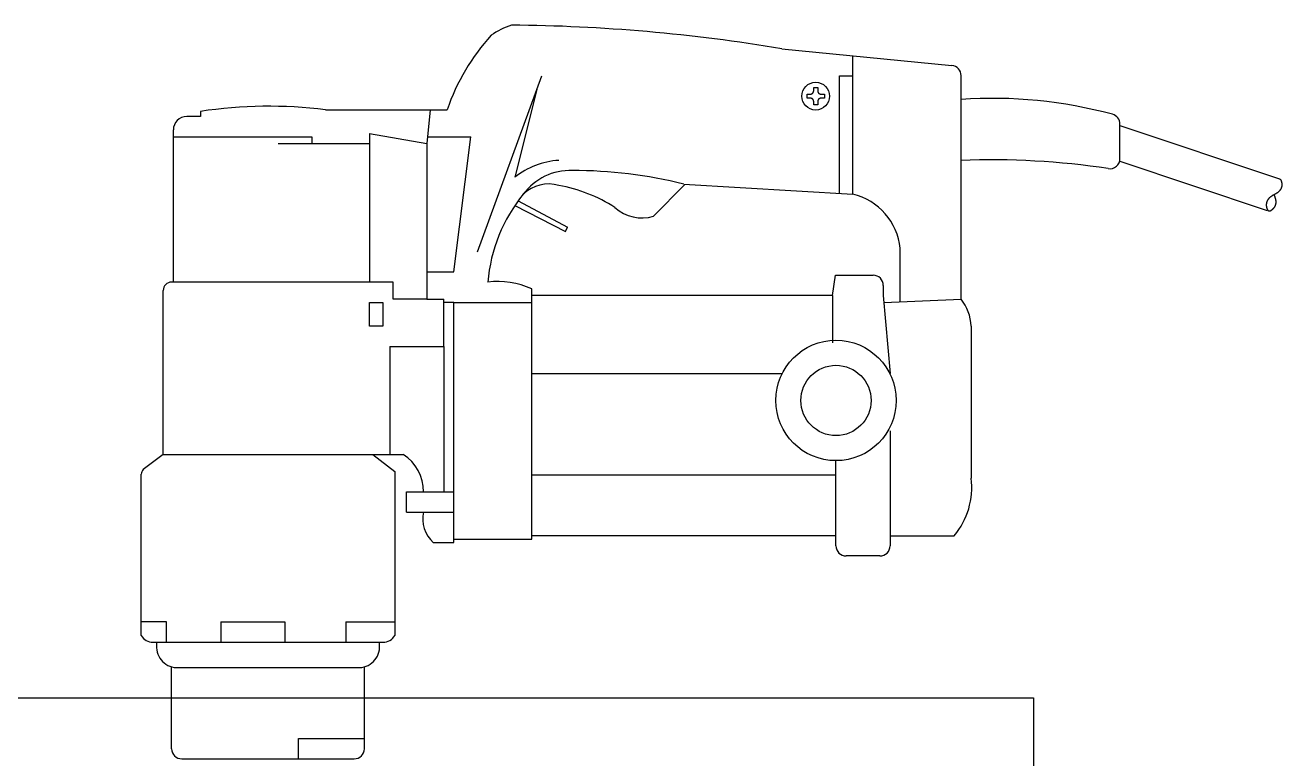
# Model space of a CAD drawing. Header units: millimetres. Extents: x -2880 to 3894, y -2977 to 4857.
# Drawn here: x -2092.6 to -1720.9, y 2201.2 to 2418.2 of the extents above; entities that cross this region are included whole.
import ezdxf

# ---------------------------------------------------------------- set-up
doc = ezdxf.new("R2010")
doc.units = ezdxf.units.MM
doc.header["$MEASUREMENT"] = 0
doc.layers.add('_1-0_', color=7, linetype='Continuous')
doc.layers.add('gauge', color=1, linetype='Continuous')

msp = doc.modelspace()

# ---------------------------------------------------------------- linework, layer by layer
at = {"layer": '_1-0_', "color": 3, "linetype": 'Continuous'}
for p, q in [((-1868.761, 2411.181), (-1818.468, 2406.234)), ((-1847.761, 2368.181), (-1847.761, 2409.116)), ((-1958.761, 2351.181), (-1939.761, 2403.181)), ((-1851.761, 2368.421), (-1851.761, 2403.181)), ((-1851.761, 2403.181), (-1847.761, 2403.181)), ((-1815.761, 2337.181), (-1815.761, 2403.249)), ((-1941.223, 2399.181), (-1947.761, 2373.181)), ((-1861.324, 2396.581), (-1861.324, 2397.781)), ((-1861.324, 2397.781), (-1860.343, 2397.781)), ((-1860.343, 2397.781), (-1860.319, 2397.782)), ((-1860.319, 2397.782), (-1860.295, 2397.782)), ((-1860.295, 2397.782), (-1860.271, 2397.784)), ((-1860.271, 2397.784), (-1860.247, 2397.786)), ((-1860.247, 2397.786), (-1860.223, 2397.789)), ((-1860.223, 2397.789), (-1860.199, 2397.792)), ((-1860.199, 2397.792), (-1860.175, 2397.796)), ((-1860.175, 2397.796), (-1860.151, 2397.8)), ((-1860.151, 2397.8), (-1860.128, 2397.805)), ((-1860.128, 2397.805), (-1860.104, 2397.811)), ((-1860.104, 2397.811), (-1860.081, 2397.817)), ((-1860.081, 2397.817), (-1860.058, 2397.823)), ((-1860.058, 2397.823), (-1860.035, 2397.831)), ((-1860.035, 2397.831), (-1860.012, 2397.839)), ((-1860.012, 2397.839), (-1859.99, 2397.847)), ((-1859.99, 2397.847), (-1859.967, 2397.856)), ((-1859.967, 2397.856), (-1859.945, 2397.865)), ((-1859.945, 2397.865), (-1859.923, 2397.875)), ((-1859.923, 2397.875), (-1859.902, 2397.886)), ((-1859.902, 2397.886), (-1859.88, 2397.897)), ((-1859.88, 2397.897), (-1859.859, 2397.909)), ((-1859.859, 2397.909), (-1859.838, 2397.921)), ((-1859.838, 2397.921), (-1859.818, 2397.933)), ((-1859.818, 2397.933), (-1859.798, 2397.947)), ((-1859.798, 2397.947), (-1859.778, 2397.96)), ((-1859.778, 2397.96), (-1859.758, 2397.974)), ((-1859.758, 2397.974), (-1859.739, 2397.989)), ((-1859.739, 2397.989), (-1859.72, 2398.004)), ((-1859.72, 2398.004), (-1859.702, 2398.019)), ((-1859.702, 2398.019), (-1859.684, 2398.035)), ((-1859.684, 2398.035), (-1859.666, 2398.052)), ((-1859.666, 2398.052), (-1859.649, 2398.069)), ((-1859.649, 2398.069), (-1859.632, 2398.086)), ((-1859.632, 2398.086), (-1859.616, 2398.103)), ((-1859.616, 2398.103), (-1859.6, 2398.122)), ((-1859.6, 2398.122), (-1859.584, 2398.14)), ((-1859.584, 2398.14), (-1859.569, 2398.159)), ((-1859.569, 2398.159), (-1859.554, 2398.178)), ((-1859.554, 2398.178), (-1859.54, 2398.197)), ((-1859.54, 2398.197), (-1859.527, 2398.217)), ((-1859.527, 2398.217), (-1859.514, 2398.237)), ((-1859.514, 2398.237), (-1859.501, 2398.258)), ((-1859.501, 2398.258), (-1859.489, 2398.279)), ((-1859.489, 2398.279), (-1859.477, 2398.3)), ((-1859.477, 2398.3), (-1859.466, 2398.321)), ((-1859.466, 2398.321), (-1859.456, 2398.343)), ((-1859.456, 2398.343), (-1859.445, 2398.365)), ((-1859.445, 2398.365), (-1859.436, 2398.387)), ((-1859.436, 2398.387), (-1859.427, 2398.409)), ((-1859.427, 2398.409), (-1859.419, 2398.432)), ((-1859.419, 2398.432), (-1859.411, 2398.455)), ((-1859.411, 2398.455), (-1859.404, 2398.478)), ((-1859.404, 2398.478), (-1859.397, 2398.501)), ((-1859.397, 2398.501), (-1859.391, 2398.524)), ((-1859.391, 2398.524), (-1859.385, 2398.547)), ((-1859.385, 2398.547), (-1859.38, 2398.571)), ((-1859.38, 2398.571), (-1859.376, 2398.595)), ((-1859.376, 2398.595), (-1859.372, 2398.618)), ((-1859.372, 2398.618), (-1859.369, 2398.642)), ((-1859.369, 2398.642), (-1859.366, 2398.666)), ((-1859.366, 2398.666), (-1859.364, 2398.69)), ((-1859.364, 2398.69), (-1859.362, 2398.714)), ((-1859.362, 2398.738), (-1859.361, 2398.763)), ((-1859.362, 2398.714), (-1859.362, 2398.738)), ((-1859.361, 2398.763), (-1859.361, 2399.744)), ((-1859.361, 2399.744), (-1858.161, 2399.744)), ((-1858.161, 2399.744), (-1858.161, 2398.763)), ((-1858.161, 2398.763), (-1858.161, 2398.738)), ((-1858.161, 2398.738), (-1858.16, 2398.714)), ((-1858.16, 2398.714), (-1858.159, 2398.69)), ((-1858.159, 2398.69), (-1858.157, 2398.666)), ((-1858.157, 2398.666), (-1858.154, 2398.642)), ((-1858.154, 2398.642), (-1858.151, 2398.618)), ((-1858.151, 2398.618), (-1858.147, 2398.595)), ((-1858.147, 2398.595), (-1858.142, 2398.571)), ((-1858.142, 2398.571), (-1858.137, 2398.547)), ((-1858.137, 2398.547), (-1858.132, 2398.524)), ((-1858.132, 2398.524), (-1858.126, 2398.501)), ((-1858.126, 2398.501), (-1858.119, 2398.478)), ((-1858.119, 2398.478), (-1858.112, 2398.455)), ((-1858.112, 2398.455), (-1858.104, 2398.432)), ((-1858.104, 2398.432), (-1858.096, 2398.409)), ((-1858.096, 2398.409), (-1858.087, 2398.387)), ((-1858.087, 2398.387), (-1858.077, 2398.365)), ((-1858.077, 2398.365), (-1858.067, 2398.343)), ((-1858.067, 2398.343), (-1858.057, 2398.321)), ((-1858.057, 2398.321), (-1858.045, 2398.3)), ((-1858.045, 2398.3), (-1858.034, 2398.279)), ((-1858.034, 2398.279), (-1858.022, 2398.258)), ((-1858.022, 2398.258), (-1858.009, 2398.237)), ((-1858.009, 2398.237), (-1857.996, 2398.217)), ((-1857.996, 2398.217), (-1857.982, 2398.197)), ((-1857.982, 2398.197), (-1857.968, 2398.178)), ((-1857.968, 2398.178), (-1857.954, 2398.159)), ((-1857.954, 2398.159), (-1857.939, 2398.14)), ((-1857.939, 2398.14), (-1857.923, 2398.121)), ((-1857.923, 2398.121), (-1857.907, 2398.103)), ((-1857.907, 2398.103), (-1857.891, 2398.086)), ((-1857.891, 2398.086), (-1857.874, 2398.069)), ((-1857.874, 2398.069), (-1857.857, 2398.052)), ((-1857.857, 2398.052), (-1857.839, 2398.035)), ((-1857.839, 2398.035), (-1857.821, 2398.019)), ((-1857.821, 2398.019), (-1857.802, 2398.004)), ((-1857.802, 2398.004), (-1857.784, 2397.989)), ((-1857.784, 2397.989), (-1857.765, 2397.974)), ((-1857.765, 2397.974), (-1857.745, 2397.96)), ((-1857.745, 2397.96), (-1857.725, 2397.947)), ((-1857.725, 2397.947), (-1857.705, 2397.933)), ((-1857.705, 2397.933), (-1857.684, 2397.921)), ((-1857.684, 2397.921), (-1857.664, 2397.909)), ((-1857.664, 2397.909), (-1857.642, 2397.897)), ((-1857.642, 2397.897), (-1857.621, 2397.886)), ((-1857.621, 2397.886), (-1857.599, 2397.875)), ((-1857.599, 2397.875), (-1857.578, 2397.865)), ((-1857.578, 2397.865), (-1857.555, 2397.856)), ((-1857.555, 2397.856), (-1857.533, 2397.847)), ((-1857.533, 2397.847), (-1857.51, 2397.839)), ((-1857.51, 2397.839), (-1857.488, 2397.831)), ((-1857.488, 2397.831), (-1857.465, 2397.823)), ((-1857.465, 2397.823), (-1857.442, 2397.817)), ((-1857.442, 2397.817), (-1857.418, 2397.811)), ((-1857.418, 2397.811), (-1857.395, 2397.805)), ((-1857.395, 2397.805), (-1857.371, 2397.8)), ((-1857.371, 2397.8), (-1857.348, 2397.796)), ((-1857.348, 2397.796), (-1857.324, 2397.792)), ((-1857.324, 2397.792), (-1857.3, 2397.789)), ((-1857.3, 2397.789), (-1857.276, 2397.786)), ((-1857.276, 2397.786), (-1857.252, 2397.784)), ((-1857.252, 2397.784), (-1857.228, 2397.782)), ((-1857.228, 2397.782), (-1857.204, 2397.782)), ((-1857.204, 2397.782), (-1857.18, 2397.781)), ((-1857.18, 2397.781), (-1856.199, 2397.781)), ((-1856.199, 2397.781), (-1856.199, 2396.581)), ((-1860.343, 2396.581), (-1861.324, 2396.581)), ((-1860.319, 2396.581), (-1860.343, 2396.581)), ((-1860.295, 2396.58), (-1860.319, 2396.581)), ((-1860.271, 2396.579), (-1860.295, 2396.58)), ((-1860.247, 2396.577), (-1860.271, 2396.579)), ((-1860.223, 2396.574), (-1860.247, 2396.577)), ((-1860.199, 2396.571), (-1860.223, 2396.574)), ((-1860.175, 2396.567), (-1860.199, 2396.571)), ((-1860.151, 2396.562), (-1860.175, 2396.567)), ((-1860.128, 2396.557), (-1860.151, 2396.562)), ((-1860.104, 2396.552), (-1860.128, 2396.557)), ((-1860.081, 2396.546), (-1860.104, 2396.552)), ((-1860.058, 2396.539), (-1860.081, 2396.546)), ((-1860.035, 2396.532), (-1860.058, 2396.539)), ((-1860.012, 2396.524), (-1860.035, 2396.532)), ((-1859.99, 2396.516), (-1860.012, 2396.524)), ((-1859.967, 2396.507), (-1859.99, 2396.516)), ((-1859.945, 2396.497), (-1859.967, 2396.507)), ((-1859.923, 2396.487), (-1859.945, 2396.497)), ((-1859.902, 2396.477), (-1859.923, 2396.487)), ((-1859.88, 2396.465), (-1859.902, 2396.477)), ((-1859.859, 2396.454), (-1859.88, 2396.465)), ((-1859.838, 2396.442), (-1859.859, 2396.454)), ((-1859.818, 2396.429), (-1859.838, 2396.442)), ((-1859.798, 2396.416), (-1859.818, 2396.429)), ((-1859.778, 2396.402), (-1859.798, 2396.416)), ((-1859.758, 2396.388), (-1859.778, 2396.402)), ((-1859.739, 2396.374), (-1859.758, 2396.388)), ((-1859.72, 2396.359), (-1859.739, 2396.374)), ((-1859.702, 2396.343), (-1859.72, 2396.359)), ((-1859.684, 2396.327), (-1859.702, 2396.343)), ((-1859.666, 2396.311), (-1859.684, 2396.327)), ((-1859.649, 2396.294), (-1859.666, 2396.311)), ((-1859.632, 2396.277), (-1859.649, 2396.294)), ((-1859.616, 2396.259), (-1859.632, 2396.277)), ((-1859.6, 2396.241), (-1859.616, 2396.259)), ((-1859.584, 2396.223), (-1859.6, 2396.241)), ((-1859.569, 2396.204), (-1859.584, 2396.223)), ((-1859.554, 2396.185), (-1859.569, 2396.204)), ((-1859.54, 2396.165), (-1859.554, 2396.185)), ((-1859.527, 2396.145), (-1859.54, 2396.165)), ((-1859.514, 2396.125), (-1859.527, 2396.145)), ((-1859.501, 2396.105), (-1859.514, 2396.125)), ((-1859.489, 2396.084), (-1859.501, 2396.105)), ((-1859.477, 2396.063), (-1859.489, 2396.084)), ((-1859.466, 2396.041), (-1859.477, 2396.063)), ((-1859.456, 2396.02), (-1859.466, 2396.041)), ((-1859.445, 2395.998), (-1859.456, 2396.02)), ((-1859.436, 2395.976), (-1859.445, 2395.998)), ((-1859.427, 2395.953), (-1859.436, 2395.976)), ((-1859.419, 2395.931), (-1859.427, 2395.953)), ((-1859.411, 2395.908), (-1859.419, 2395.931)), ((-1859.404, 2395.885), (-1859.411, 2395.908)), ((-1859.397, 2395.862), (-1859.404, 2395.885)), ((-1859.391, 2395.838), (-1859.397, 2395.862)), ((-1859.385, 2395.815), (-1859.391, 2395.838)), ((-1859.38, 2395.791), (-1859.385, 2395.815)), ((-1859.376, 2395.768), (-1859.38, 2395.791)), ((-1859.372, 2395.744), (-1859.376, 2395.768)), ((-1859.369, 2395.72), (-1859.372, 2395.744)), ((-1859.366, 2395.696), (-1859.369, 2395.72)), ((-1859.364, 2395.672), (-1859.366, 2395.696)), ((-1859.362, 2395.648), (-1859.364, 2395.672)), ((-1859.362, 2395.624), (-1859.362, 2395.648)), ((-1859.361, 2395.6), (-1859.362, 2395.624)), ((-1859.361, 2394.619), (-1859.361, 2395.6)), ((-1858.161, 2394.619), (-1859.361, 2394.619)), ((-1858.16, 2395.648), (-1858.161, 2395.624)), ((-1858.161, 2395.624), (-1858.161, 2395.6)), ((-1858.161, 2395.6), (-1858.161, 2394.619)), ((-1858.159, 2395.672), (-1858.16, 2395.648)), ((-1858.157, 2395.696), (-1858.159, 2395.672)), ((-1858.154, 2395.72), (-1858.157, 2395.696)), ((-1858.151, 2395.744), (-1858.154, 2395.72)), ((-1858.147, 2395.768), (-1858.151, 2395.744)), ((-1858.142, 2395.791), (-1858.147, 2395.768)), ((-1858.137, 2395.815), (-1858.142, 2395.791)), ((-1858.132, 2395.838), (-1858.137, 2395.815)), ((-1858.126, 2395.862), (-1858.132, 2395.838)), ((-1858.119, 2395.885), (-1858.126, 2395.862)), ((-1858.112, 2395.908), (-1858.119, 2395.885)), ((-1858.104, 2395.931), (-1858.112, 2395.908)), ((-1858.096, 2395.953), (-1858.104, 2395.931)), ((-1858.087, 2395.976), (-1858.096, 2395.953)), ((-1858.077, 2395.998), (-1858.087, 2395.976)), ((-1858.067, 2396.02), (-1858.077, 2395.998)), ((-1858.057, 2396.041), (-1858.067, 2396.02)), ((-1858.045, 2396.063), (-1858.057, 2396.041)), ((-1858.034, 2396.084), (-1858.045, 2396.063)), ((-1858.022, 2396.105), (-1858.034, 2396.084)), ((-1858.009, 2396.125), (-1858.022, 2396.105)), ((-1857.996, 2396.145), (-1858.009, 2396.125)), ((-1857.982, 2396.165), (-1857.996, 2396.145)), ((-1857.968, 2396.185), (-1857.982, 2396.165)), ((-1857.954, 2396.204), (-1857.968, 2396.185)), ((-1857.939, 2396.223), (-1857.954, 2396.204)), ((-1857.923, 2396.241), (-1857.939, 2396.223)), ((-1857.907, 2396.259), (-1857.923, 2396.241)), ((-1857.891, 2396.277), (-1857.907, 2396.259)), ((-1857.874, 2396.294), (-1857.891, 2396.277)), ((-1857.857, 2396.311), (-1857.874, 2396.294)), ((-1857.839, 2396.327), (-1857.857, 2396.311)), ((-1857.821, 2396.343), (-1857.839, 2396.327)), ((-1857.802, 2396.359), (-1857.821, 2396.343)), ((-1857.784, 2396.374), (-1857.802, 2396.359)), ((-1857.765, 2396.388), (-1857.784, 2396.374)), ((-1857.745, 2396.402), (-1857.765, 2396.388)), ((-1857.725, 2396.416), (-1857.745, 2396.402)), ((-1857.705, 2396.429), (-1857.725, 2396.416)), ((-1857.684, 2396.442), (-1857.705, 2396.429)), ((-1857.664, 2396.454), (-1857.684, 2396.442)), ((-1857.642, 2396.465), (-1857.664, 2396.454)), ((-1857.621, 2396.477), (-1857.642, 2396.465)), ((-1857.599, 2396.487), (-1857.621, 2396.477)), ((-1857.578, 2396.497), (-1857.599, 2396.487)), ((-1857.555, 2396.507), (-1857.578, 2396.497)), ((-1857.533, 2396.516), (-1857.555, 2396.507)), ((-1857.51, 2396.524), (-1857.533, 2396.516)), ((-1857.488, 2396.532), (-1857.51, 2396.524)), ((-1857.465, 2396.539), (-1857.488, 2396.532)), ((-1857.442, 2396.546), (-1857.465, 2396.539)), ((-1857.418, 2396.552), (-1857.442, 2396.546)), ((-1857.395, 2396.557), (-1857.418, 2396.552)), ((-1857.371, 2396.562), (-1857.395, 2396.557)), ((-1857.348, 2396.567), (-1857.371, 2396.562)), ((-1857.324, 2396.571), (-1857.348, 2396.567)), ((-1857.3, 2396.574), (-1857.324, 2396.571)), ((-1857.276, 2396.577), (-1857.3, 2396.574)), ((-1857.252, 2396.579), (-1857.276, 2396.577)), ((-1857.228, 2396.58), (-1857.252, 2396.579)), ((-1857.204, 2396.581), (-1857.228, 2396.58)), ((-1857.18, 2396.581), (-1857.204, 2396.581)), ((-1856.199, 2396.581), (-1857.18, 2396.581)), ((-2040.756, 2391.181), (-2044.761, 2391.181)), ((-2040.756, 2392.666), (-2040.756, 2391.181)), ((-2003.761, 2393.181), (-1972.761, 2393.181)), ((-1972.761, 2393.181), (-1973.761, 2383.181)), ((-1972.761, 2393.181), (-1967.761, 2393.181)), ((-2048.761, 2342.181), (-2048.761, 2387.181)), ((-1768.761, 2378.701), (-1768.761, 2388.909)), ((-1768.761, 2388.452), (-1721.599, 2372.731)), ((-2048.761, 2385.181), (-2007.761, 2385.181)), ((-2017.761, 2383.181), (-1990.761, 2383.181)), ((-2007.761, 2385.181), (-2007.761, 2383.181)), ((-1990.761, 2386.181), (-1990.761, 2342.181)), ((-1990.761, 2386.181), (-1973.761, 2383.181)), ((-1973.761, 2383.181), (-1973.761, 2337.181)), ((-1973.561, 2385.181), (-1960.761, 2385.181)), ((-1965.761, 2345.181), (-1960.761, 2385.181)), ((-1768.761, 2377.911), (-1725.255, 2363.409)), ((-1721.599, 2372.76), (-1721.584, 2372.755)), ((-1721.584, 2372.755), (-1721.568, 2372.749)), ((-1721.568, 2372.749), (-1721.553, 2372.743)), ((-1721.553, 2372.743), (-1721.539, 2372.736)), ((-1721.539, 2372.736), (-1721.524, 2372.729)), ((-1721.524, 2372.729), (-1721.509, 2372.721)), ((-1721.509, 2372.721), (-1721.495, 2372.713)), ((-1721.495, 2372.713), (-1721.481, 2372.705)), ((-1721.481, 2372.705), (-1721.466, 2372.696)), ((-1721.466, 2372.696), (-1721.452, 2372.686)), ((-1721.452, 2372.686), (-1721.439, 2372.676)), ((-1721.439, 2372.676), (-1721.425, 2372.666)), ((-1721.425, 2372.666), (-1721.411, 2372.655)), ((-1721.411, 2372.655), (-1721.398, 2372.644)), ((-1721.398, 2372.644), (-1721.385, 2372.632)), ((-1721.385, 2372.632), (-1721.372, 2372.62)), ((-1721.372, 2372.62), (-1721.359, 2372.608)), ((-1721.359, 2372.608), (-1721.346, 2372.595)), ((-1721.346, 2372.595), (-1721.333, 2372.581)), ((-1721.333, 2372.581), (-1721.321, 2372.567)), ((-1721.321, 2372.567), (-1721.308, 2372.553)), ((-1721.308, 2372.553), (-1721.296, 2372.538)), ((-1721.296, 2372.538), (-1721.284, 2372.523)), ((-1721.284, 2372.523), (-1721.272, 2372.507)), ((-1721.272, 2372.507), (-1721.26, 2372.491)), ((-1721.26, 2372.491), (-1721.249, 2372.475)), ((-1721.249, 2372.475), (-1721.237, 2372.458)), ((-1721.237, 2372.458), (-1721.226, 2372.44)), ((-1721.226, 2372.44), (-1721.215, 2372.422)), ((-1721.215, 2372.422), (-1721.204, 2372.404)), ((-1721.204, 2372.404), (-1721.193, 2372.385)), ((-1721.193, 2372.385), (-1721.182, 2372.366)), ((-1721.182, 2372.366), (-1721.172, 2372.346)), ((-1721.172, 2372.346), (-1721.161, 2372.326)), ((-1721.161, 2372.326), (-1721.151, 2372.305)), ((-1721.151, 2372.305), (-1721.141, 2372.284)), ((-1721.141, 2372.284), (-1721.131, 2372.262)), ((-1721.131, 2372.262), (-1721.121, 2372.24)), ((-1721.121, 2372.24), (-1721.112, 2372.218)), ((-1721.112, 2372.218), (-1721.102, 2372.195)), ((-1721.102, 2372.195), (-1721.093, 2372.172)), ((-1721.093, 2372.172), (-1721.084, 2372.148)), ((-1721.084, 2372.148), (-1721.075, 2372.124)), ((-1721.075, 2372.124), (-1721.066, 2372.099)), ((-1721.066, 2372.099), (-1721.057, 2372.074)), ((-1721.057, 2372.074), (-1721.048, 2372.048)), ((-1721.048, 2372.048), (-1721.04, 2372.022)), ((-1721.04, 2372.022), (-1721.032, 2371.996)), ((-1721.032, 2371.996), (-1721.023, 2371.969)), ((-1721.023, 2371.969), (-1721.015, 2371.942)), ((-1721.015, 2371.942), (-1721.008, 2371.914)), ((-1721.008, 2371.914), (-1721, 2371.885)), ((-1721, 2371.885), (-1720.992, 2371.857)), ((-1720.992, 2371.857), (-1720.985, 2371.827)), ((-1720.985, 2371.827), (-1720.978, 2371.798)), ((-1720.978, 2371.798), (-1720.971, 2371.768)), ((-1720.971, 2371.768), (-1720.964, 2371.737)), ((-1720.964, 2371.737), (-1720.957, 2371.706)), ((-1720.957, 2371.706), (-1720.95, 2371.675)), ((-1720.95, 2371.675), (-1720.944, 2371.643)), ((-1720.944, 2371.643), (-1720.937, 2371.611)), ((-1906.761, 2361.704), (-1897.523, 2370.943)), ((-1897.761, 2371.181), (-1847.761, 2368.181)), ((-1723.342, 2367.934), (-1723.42, 2367.891)), ((-1723.262, 2367.975), (-1723.342, 2367.934)), ((-1723.18, 2368.017), (-1723.262, 2367.975)), ((-1723.099, 2368.058), (-1723.18, 2368.017)), ((-1723.14, 2367.935), (-1723.18, 2368.017)), ((-1723.101, 2367.853), (-1723.14, 2367.935)), ((-1723.019, 2368.1), (-1723.099, 2368.058)), ((-1722.94, 2368.142), (-1723.019, 2368.1)), ((-1722.863, 2368.184), (-1722.94, 2368.142)), ((-1722.787, 2368.228), (-1722.863, 2368.184)), ((-1722.713, 2368.271), (-1722.787, 2368.228)), ((-1722.641, 2368.315), (-1722.713, 2368.271)), ((-1722.569, 2368.359), (-1722.641, 2368.315)), ((-1722.5, 2368.404), (-1722.569, 2368.359)), ((-1722.431, 2368.449), (-1722.5, 2368.404)), ((-1722.364, 2368.494), (-1722.431, 2368.449)), ((-1722.299, 2368.54), (-1722.364, 2368.494)), ((-1722.235, 2368.587), (-1722.299, 2368.54)), ((-1722.173, 2368.634), (-1722.235, 2368.587)), ((-1722.112, 2368.681), (-1722.173, 2368.634)), ((-1722.052, 2368.728), (-1722.112, 2368.681)), ((-1721.994, 2368.776), (-1722.052, 2368.728)), ((-1721.938, 2368.825), (-1721.994, 2368.776)), ((-1721.882, 2368.874), (-1721.938, 2368.825)), ((-1721.829, 2368.923), (-1721.882, 2368.874)), ((-1721.777, 2368.973), (-1721.829, 2368.923)), ((-1721.726, 2369.023), (-1721.777, 2368.973)), ((-1721.677, 2369.074), (-1721.726, 2369.023)), ((-1721.629, 2369.125), (-1721.677, 2369.074)), ((-1721.583, 2369.176), (-1721.629, 2369.125)), ((-1721.538, 2369.228), (-1721.583, 2369.176)), ((-1721.494, 2369.28), (-1721.538, 2369.228)), ((-1721.452, 2369.333), (-1721.494, 2369.28)), ((-1721.412, 2369.386), (-1721.452, 2369.333)), ((-1721.373, 2369.44), (-1721.412, 2369.386)), ((-1721.335, 2369.494), (-1721.373, 2369.44)), ((-1721.299, 2369.548), (-1721.335, 2369.494)), ((-1721.265, 2369.603), (-1721.299, 2369.548)), ((-1721.232, 2369.658), (-1721.265, 2369.603)), ((-1721.2, 2369.714), (-1721.232, 2369.658)), ((-1721.17, 2369.77), (-1721.2, 2369.714)), ((-1721.141, 2369.826), (-1721.17, 2369.77)), ((-1721.114, 2369.883), (-1721.141, 2369.826)), ((-1721.088, 2369.941), (-1721.114, 2369.883)), ((-1721.064, 2369.998), (-1721.088, 2369.941)), ((-1721.041, 2370.056), (-1721.064, 2369.998)), ((-1721.019, 2370.115), (-1721.041, 2370.056)), ((-1720.999, 2370.174), (-1721.019, 2370.115)), ((-1720.981, 2370.234), (-1720.999, 2370.174)), ((-1720.964, 2370.293), (-1720.981, 2370.234)), ((-1720.948, 2370.354), (-1720.964, 2370.293)), ((-1720.934, 2370.414), (-1720.948, 2370.354)), ((-1720.937, 2371.611), (-1720.931, 2371.578)), ((-1720.922, 2370.476), (-1720.934, 2370.414)), ((-1720.931, 2371.578), (-1720.925, 2371.545)), ((-1720.925, 2371.545), (-1720.919, 2371.511)), ((-1720.911, 2370.537), (-1720.922, 2370.476)), ((-1720.919, 2371.511), (-1720.908, 2371.443)), ((-1720.901, 2370.599), (-1720.911, 2370.537)), ((-1720.908, 2371.443), (-1720.899, 2371.376)), ((-1720.893, 2370.661), (-1720.901, 2370.599)), ((-1720.899, 2371.376), (-1720.891, 2371.309)), ((-1720.886, 2370.724), (-1720.893, 2370.661)), ((-1720.891, 2371.309), (-1720.885, 2371.242)), ((-1720.881, 2370.788), (-1720.886, 2370.724)), ((-1720.885, 2371.242), (-1720.88, 2371.176)), ((-1720.877, 2370.851), (-1720.881, 2370.788)), ((-1720.88, 2371.176), (-1720.876, 2371.11)), ((-1720.874, 2370.915), (-1720.877, 2370.851)), ((-1720.876, 2371.11), (-1720.874, 2371.045)), ((-1720.874, 2371.045), (-1720.874, 2370.98)), ((-1720.874, 2370.98), (-1720.874, 2370.915)), ((-1947.761, 2364.794), (-1932.761, 2357.181)), ((-1946.79, 2366.181), (-1932.131, 2358.423)), ((-1725.485, 2365.12), (-1725.486, 2365.056)), ((-1725.486, 2365.056), (-1725.485, 2364.991)), ((-1725.483, 2365.184), (-1725.485, 2365.12)), ((-1725.485, 2364.991), (-1725.483, 2364.926)), ((-1725.479, 2365.248), (-1725.483, 2365.184)), ((-1725.483, 2364.926), (-1725.48, 2364.86)), ((-1725.48, 2364.86), (-1725.475, 2364.794)), ((-1725.474, 2365.311), (-1725.479, 2365.248)), ((-1725.475, 2364.794), (-1725.468, 2364.728)), ((-1725.467, 2365.374), (-1725.474, 2365.311)), ((-1725.468, 2364.728), (-1725.46, 2364.661)), ((-1725.459, 2365.436), (-1725.467, 2365.374)), ((-1725.46, 2364.661), (-1725.451, 2364.593)), ((-1725.449, 2365.498), (-1725.459, 2365.436)), ((-1725.451, 2364.593), (-1725.44, 2364.526)), ((-1725.438, 2365.56), (-1725.449, 2365.498)), ((-1725.44, 2364.526), (-1725.428, 2364.458)), ((-1725.425, 2365.621), (-1725.438, 2365.56)), ((-1725.428, 2364.458), (-1725.416, 2364.393)), ((-1725.411, 2365.681), (-1725.425, 2365.621)), ((-1725.416, 2364.393), (-1725.403, 2364.33)), ((-1725.396, 2365.741), (-1725.411, 2365.681)), ((-1725.403, 2364.33), (-1725.389, 2364.268)), ((-1725.379, 2365.801), (-1725.396, 2365.741)), ((-1725.389, 2364.268), (-1725.375, 2364.208)), ((-1725.36, 2365.861), (-1725.379, 2365.801)), ((-1725.375, 2364.208), (-1725.36, 2364.15)), ((-1725.34, 2365.92), (-1725.36, 2365.861)), ((-1725.319, 2365.978), (-1725.34, 2365.92)), ((-1725.296, 2366.036), (-1725.319, 2365.978)), ((-1725.272, 2366.094), (-1725.296, 2366.036)), ((-1725.246, 2366.151), (-1725.272, 2366.094)), ((-1725.219, 2366.208), (-1725.246, 2366.151)), ((-1725.19, 2366.265), (-1725.219, 2366.208)), ((-1725.16, 2366.321), (-1725.19, 2366.265)), ((-1725.128, 2366.376), (-1725.16, 2366.321)), ((-1725.095, 2366.431), (-1725.128, 2366.376)), ((-1725.061, 2366.486), (-1725.095, 2366.431)), ((-1725.025, 2366.54), (-1725.061, 2366.486)), ((-1724.987, 2366.594), (-1725.025, 2366.54)), ((-1724.948, 2366.648), (-1724.987, 2366.594)), ((-1724.908, 2366.701), (-1724.948, 2366.648)), ((-1724.866, 2366.754), (-1724.908, 2366.701)), ((-1724.822, 2366.806), (-1724.866, 2366.754)), ((-1724.778, 2366.858), (-1724.822, 2366.806)), ((-1724.731, 2366.909), (-1724.778, 2366.858)), ((-1724.684, 2366.96), (-1724.731, 2366.909)), ((-1724.634, 2367.011), (-1724.684, 2366.96)), ((-1724.584, 2367.061), (-1724.634, 2367.011)), ((-1724.531, 2367.111), (-1724.584, 2367.061)), ((-1724.478, 2367.16), (-1724.531, 2367.111)), ((-1724.423, 2367.209), (-1724.478, 2367.16)), ((-1724.366, 2367.257), (-1724.423, 2367.209)), ((-1724.308, 2367.305), (-1724.366, 2367.257)), ((-1724.249, 2367.353), (-1724.308, 2367.305)), ((-1724.188, 2367.4), (-1724.249, 2367.353)), ((-1724.125, 2367.447), (-1724.188, 2367.4)), ((-1724.061, 2367.493), (-1724.125, 2367.447)), ((-1723.996, 2367.539), (-1724.061, 2367.493)), ((-1723.929, 2367.585), (-1723.996, 2367.539)), ((-1723.861, 2367.63), (-1723.929, 2367.585)), ((-1723.791, 2367.674), (-1723.861, 2367.63)), ((-1723.72, 2367.719), (-1723.791, 2367.674)), ((-1723.647, 2367.762), (-1723.72, 2367.719)), ((-1723.573, 2367.806), (-1723.647, 2367.762)), ((-1723.497, 2367.849), (-1723.573, 2367.806)), ((-1723.42, 2367.891), (-1723.497, 2367.849)), ((-1723.192, 2364.162), (-1723.151, 2364.213)), ((-1723.151, 2364.213), (-1723.112, 2364.265)), ((-1723.112, 2364.265), (-1723.074, 2364.317)), ((-1723.063, 2367.772), (-1723.101, 2367.853)), ((-1723.074, 2364.317), (-1723.037, 2364.369)), ((-1723.027, 2367.692), (-1723.063, 2367.772)), ((-1723.037, 2364.369), (-1723.002, 2364.422)), ((-1722.992, 2367.612), (-1723.027, 2367.692)), ((-1723.002, 2364.422), (-1722.969, 2364.476)), ((-1722.959, 2367.533), (-1722.992, 2367.612)), ((-1722.969, 2364.476), (-1722.936, 2364.53)), ((-1722.927, 2367.454), (-1722.959, 2367.533)), ((-1722.936, 2364.53), (-1722.906, 2364.585)), ((-1722.897, 2367.376), (-1722.927, 2367.454)), ((-1722.906, 2364.585), (-1722.876, 2364.64)), ((-1722.868, 2367.299), (-1722.897, 2367.376)), ((-1722.876, 2364.64), (-1722.848, 2364.696)), ((-1722.84, 2367.222), (-1722.868, 2367.299)), ((-1722.848, 2364.696), (-1722.822, 2364.753)), ((-1722.814, 2367.145), (-1722.84, 2367.222)), ((-1722.822, 2364.753), (-1722.796, 2364.81)), ((-1722.789, 2367.069), (-1722.814, 2367.145)), ((-1722.796, 2364.81), (-1722.773, 2364.867)), ((-1722.766, 2366.994), (-1722.789, 2367.069)), ((-1722.773, 2364.867), (-1722.75, 2364.925)), ((-1722.744, 2366.919), (-1722.766, 2366.994)), ((-1722.75, 2364.925), (-1722.73, 2364.984)), ((-1722.724, 2366.845), (-1722.744, 2366.919)), ((-1722.73, 2364.984), (-1722.71, 2365.043)), ((-1722.705, 2366.771), (-1722.724, 2366.845)), ((-1722.71, 2365.043), (-1722.692, 2365.102)), ((-1722.687, 2366.697), (-1722.705, 2366.771)), ((-1722.692, 2365.102), (-1722.676, 2365.163)), ((-1722.671, 2366.625), (-1722.687, 2366.697)), ((-1722.676, 2365.163), (-1722.66, 2365.223)), ((-1722.656, 2366.553), (-1722.671, 2366.625)), ((-1722.66, 2365.223), (-1722.647, 2365.285)), ((-1722.643, 2366.481), (-1722.656, 2366.553)), ((-1722.647, 2365.285), (-1722.634, 2365.347)), ((-1722.631, 2366.41), (-1722.643, 2366.481)), ((-1722.634, 2365.347), (-1722.623, 2365.409)), ((-1722.621, 2366.339), (-1722.631, 2366.41)), ((-1722.623, 2365.409), (-1722.614, 2365.472)), ((-1722.611, 2366.269), (-1722.621, 2366.339)), ((-1722.614, 2365.472), (-1722.606, 2365.535)), ((-1722.604, 2366.2), (-1722.611, 2366.269)), ((-1722.606, 2365.535), (-1722.599, 2365.599)), ((-1722.598, 2366.131), (-1722.604, 2366.2)), ((-1722.599, 2365.599), (-1722.594, 2365.664)), ((-1722.593, 2366.063), (-1722.598, 2366.131)), ((-1722.594, 2365.664), (-1722.59, 2365.729)), ((-1722.589, 2365.995), (-1722.593, 2366.063)), ((-1722.59, 2365.729), (-1722.588, 2365.795)), ((-1722.588, 2365.928), (-1722.589, 2365.995)), ((-1722.587, 2365.861), (-1722.588, 2365.928)), ((-1722.588, 2365.795), (-1722.587, 2365.861)), ((-1725.36, 2364.15), (-1725.344, 2364.094)), ((-1725.344, 2364.094), (-1725.328, 2364.039)), ((-1725.328, 2364.039), (-1725.311, 2363.987)), ((-1725.311, 2363.987), (-1725.294, 2363.936)), ((-1725.294, 2363.936), (-1725.276, 2363.887)), ((-1725.276, 2363.887), (-1725.258, 2363.84)), ((-1725.258, 2363.84), (-1725.239, 2363.794)), ((-1725.239, 2363.794), (-1725.219, 2363.75)), ((-1725.219, 2363.75), (-1725.199, 2363.709)), ((-1725.199, 2363.709), (-1725.178, 2363.669)), ((-1725.178, 2363.669), (-1725.156, 2363.63)), ((-1725.156, 2363.63), (-1725.134, 2363.594)), ((-1725.134, 2363.594), (-1725.111, 2363.559)), ((-1725.111, 2363.559), (-1725.088, 2363.526)), ((-1725.088, 2363.526), (-1725.064, 2363.495)), ((-1725.064, 2363.495), (-1725.04, 2363.466)), ((-1725.04, 2363.466), (-1725.014, 2363.439)), ((-1725.014, 2363.439), (-1724.989, 2363.413)), ((-1724.989, 2363.413), (-1724.962, 2363.389)), ((-1724.962, 2363.389), (-1724.935, 2363.367)), ((-1724.935, 2363.367), (-1724.908, 2363.347)), ((-1724.908, 2363.347), (-1724.88, 2363.329)), ((-1724.88, 2363.329), (-1724.851, 2363.312)), ((-1724.851, 2363.312), (-1724.822, 2363.297)), ((-1724.822, 2363.297), (-1724.792, 2363.284)), ((-1724.792, 2363.284), (-1724.761, 2363.273)), ((-1724.761, 2363.273), (-1724.73, 2363.264)), ((-1724.73, 2363.264), (-1724.698, 2363.256)), ((-1724.698, 2363.256), (-1724.666, 2363.251)), ((-1724.666, 2363.251), (-1724.633, 2363.247)), ((-1724.633, 2363.247), (-1724.6, 2363.244)), ((-1724.6, 2363.244), (-1724.565, 2363.244)), ((-1724.565, 2363.244), (-1724.531, 2363.245)), ((-1724.531, 2363.245), (-1724.495, 2363.249)), ((-1724.495, 2363.249), (-1724.459, 2363.254)), ((-1724.459, 2363.254), (-1724.423, 2363.261)), ((-1724.423, 2363.261), (-1724.386, 2363.269)), ((-1724.386, 2363.269), (-1724.348, 2363.28)), ((-1724.348, 2363.28), (-1724.31, 2363.292)), ((-1724.31, 2363.292), (-1724.271, 2363.306)), ((-1724.271, 2363.306), (-1724.231, 2363.322)), ((-1724.231, 2363.322), (-1724.191, 2363.34)), ((-1724.191, 2363.34), (-1724.15, 2363.359)), ((-1724.15, 2363.359), (-1724.109, 2363.38)), ((-1724.109, 2363.38), (-1724.067, 2363.403)), ((-1724.067, 2363.403), (-1724.024, 2363.428)), ((-1724.024, 2363.428), (-1723.981, 2363.455)), ((-1723.981, 2363.455), (-1723.937, 2363.484)), ((-1723.937, 2363.484), (-1723.893, 2363.514)), ((-1723.893, 2363.514), (-1723.848, 2363.546)), ((-1723.848, 2363.546), (-1723.803, 2363.58)), ((-1723.803, 2363.58), (-1723.756, 2363.616)), ((-1723.756, 2363.616), (-1723.71, 2363.653)), ((-1723.71, 2363.653), (-1723.662, 2363.692)), ((-1723.662, 2363.692), (-1723.614, 2363.734)), ((-1723.614, 2363.734), (-1723.566, 2363.776)), ((-1723.566, 2363.776), (-1723.517, 2363.821)), ((-1723.517, 2363.821), (-1723.467, 2363.868)), ((-1723.467, 2363.868), (-1723.417, 2363.915)), ((-1723.417, 2363.915), (-1723.37, 2363.964)), ((-1723.37, 2363.964), (-1723.323, 2364.012)), ((-1723.323, 2364.012), (-1723.278, 2364.062)), ((-1723.278, 2364.062), (-1723.234, 2364.112)), ((-1723.234, 2364.112), (-1723.192, 2364.162)), ((-1932.761, 2357.181), (-1932.131, 2358.423)), ((-1833.761, 2336.393), (-1833.761, 2352.181)), ((-1990.761, 2342.181), (-2049.261, 2342.181)), ((-1983.761, 2342.181), (-1990.761, 2342.181)), ((-1983.761, 2337.181), (-1983.761, 2342.181)), ((-1973.761, 2345.181), (-1965.761, 2345.181)), ((-1853.761, 2338.181), (-1852.939, 2344.213)), ((-1852.939, 2344.213), (-1841.761, 2344.213)), ((-2051.761, 2291.181), (-2051.761, 2339.681)), ((-1942.761, 2266.181), (-1942.761, 2340.181)), ((-1853.761, 2338.181), (-1942.761, 2338.181)), ((-1853.761, 2338.181), (-1853.761, 2324.181)), ((-1838.761, 2341.213), (-1838.761, 2338.181)), ((-1838.761, 2338.181), (-1836.761, 2315.181)), ((-1990.761, 2329.181), (-1990.761, 2336.181)), ((-1990.761, 2336.181), (-1986.761, 2336.181)), ((-1986.761, 2336.181), (-1986.761, 2329.181)), ((-1973.761, 2337.181), (-1983.761, 2337.181)), ((-1973.761, 2337.181), (-1968.761, 2337.181)), ((-1968.761, 2323.181), (-1968.761, 2337.181)), ((-1965.761, 2336.181), (-1968.761, 2336.181)), ((-1965.761, 2265.181), (-1965.761, 2336.181)), ((-1965.761, 2336.181), (-1942.761, 2336.181)), ((-1838.587, 2336.181), (-1815.761, 2337.181)), ((-1986.761, 2329.181), (-1990.761, 2329.181)), ((-1812.761, 2329.181), (-1812.761, 2284.181)), ((-1984.761, 2323.181), (-1968.761, 2323.181)), ((-1984.761, 2323.181), (-1984.761, 2291.181)), ((-1968.761, 2323.181), (-1968.761, 2280.181)), ((-1942.761, 2315.181), (-1868.667, 2315.181)), ((-1836.761, 2298.181), (-1836.761, 2264.181)), ((-2051.761, 2291.181), (-2057.676, 2286.767)), ((-2051.761, 2291.181), (-1989.761, 2291.181)), ((-1989.761, 2291.181), (-1983.261, 2286.181)), ((-1989.761, 2291.181), (-1984.761, 2291.181)), ((-1984.761, 2291.181), (-1980.761, 2291.181)), ((-1983.261, 2286.181), (-1983.261, 2237.681)), ((-1852.761, 2264.181), (-1852.761, 2289.181)), ((-2058.261, 2237.681), (-2058.261, 2285.353)), ((-1942.761, 2285.181), (-1852.761, 2285.181)), ((-1979.761, 2280.181), (-1965.761, 2280.181)), ((-1979.761, 2274.181), (-1979.761, 2280.181)), ((-1979.761, 2274.181), (-1965.761, 2274.181)), ((-1971.875, 2265.181), (-1965.761, 2265.181)), ((-1965.761, 2266.181), (-1942.761, 2266.181)), ((-1852.761, 2267.181), (-1942.761, 2267.181)), ((-1836.761, 2267.181), (-1817.761, 2267.181)), ((-1839.761, 2261.181), (-1849.761, 2261.181)), ((-2050.761, 2241.681), (-2058.261, 2241.681)), ((-2050.761, 2235.681), (-2050.761, 2241.681)), ((-2034.761, 2241.681), (-2015.761, 2241.681)), ((-2034.761, 2241.681), (-2034.761, 2235.681)), ((-2015.761, 2241.681), (-2015.761, 2235.681)), ((-1997.761, 2241.681), (-1983.261, 2241.681)), ((-1997.761, 2241.681), (-1997.761, 2235.681)), ((-2054.761, 2235.681), (-1986.761, 2235.681)), ((-2053.761, 2235.681), (-2053.761, 2234.681)), ((-1987.761, 2234.681), (-1987.761, 2235.681)), ((-2049.261, 2204.181), (-2049.261, 2228.181)), ((-2047.261, 2228.181), (-1994.261, 2228.181)), ((-1992.261, 2204.181), (-1992.261, 2228.181)), ((-2011.761, 2201.181), (-2011.761, 2207.181)), ((-2011.761, 2207.181), (-1992.261, 2207.181)), ((-2046.261, 2201.181), (-1995.261, 2201.181))]:
    msp.add_line(p, q, dxfattribs=at)
for centre, radius in [((-1858.761, 2397.181), 4.1), ((-1852.761, 2307.181), 17.804), ((-1852.761, 2307.181), 10.392)]:
    msp.add_circle(centre, radius, dxfattribs=at)
for centre, radius, start, end in [((-1941.699, 2396.557), 22.748, 108.0862, 125.04388), ((-1953.104, 1907.91), 510.29, 80.4863, 89.51241), ((-1907.595, 2372.469), 63.632, 137.83736, 161.00418), ((-1818.761, 2403.249), 3, 359.9998, 84.38249), ((-2020.365, 2256.819), 137.369, 83.05783, 98.53671), ((-1806.261, 2262.081), 134.436, 74.78242, 94.0522), ((-2044.761, 2387.181), 4, 90, 180), ((-1771.761, 2388.909), 3, 0, 74.78249), ((-1933.392, 2355.221), 23.001, 93.41292, 128.66209), ((-1806.761, 2149.515), 228.844, 81.31721, 92.25391), ((-1771.761, 2378.701), 3, 261.31702, 0), ((-1931.425, 2358.05), 17.144, 87.77979, 143.77603), ((-1930.536, 2238.916), 136.266, 76.08278, 90.09476), ((-1908.002, 2338.006), 47.942, 140.99292, 175.00374), ((-1937.761, 2360.39), 10.81, 73.88841, 133.8885), ((-1942.813, 2325.946), 45.548, 57.2084, 79.81842), ((-1852.117, 2350.245), 18.457, 6.02051, 76.35133), ((-1910.261, 2372.828), 11.661, 227.46577, 287.46573), ((-2049.261, 2339.681), 2.5, 90, 180), ((-1952.761, 2318.431), 23.939, 65.30844, 97.19922), ((-1841.761, 2341.213), 3, 0, 90), ((-1826.896, 2328.443), 14.154, 2.98877, 38.12331), ((-1987.661, 2280.281), 12.9, 359.55585, 57.66505), ((-2056.261, 2285.353), 2, 134.99979, 180), ((-1835.019, 2281.492), 22.419, 320.33218, 6.8887), ((-1965.524, 2272.181), 9.452, 167.78365, 227.78362), ((-1849.761, 2264.181), 3, 180, 270), ((-1839.761, 2264.181), 3, 270, 0), ((-2054.936, 2239.438), 3.76, 207.84406, 272.66617), ((-2047.593, 2234.349), 6.177, 176.91898, 273.08102), ((-1993.929, 2234.349), 6.177, 266.91898, 3.08102), ((-1986.586, 2239.438), 3.76, 267.33383, 332.15594), ((-2046.261, 2204.181), 3, 180, 270), ((-1995.261, 2204.181), 3, 270, 0)]:
    msp.add_arc(centre, radius, start, end, dxfattribs=at)
at = {"layer": 'gauge'}
msp.add_lwpolyline([(-2634.319, 2219.182), (-1794.319, 2219.182), (-1794.319, 1625.182), (-2634.319, 1625.182)], close=True, dxfattribs=at)

doc.saveas('drawing.dxf')
